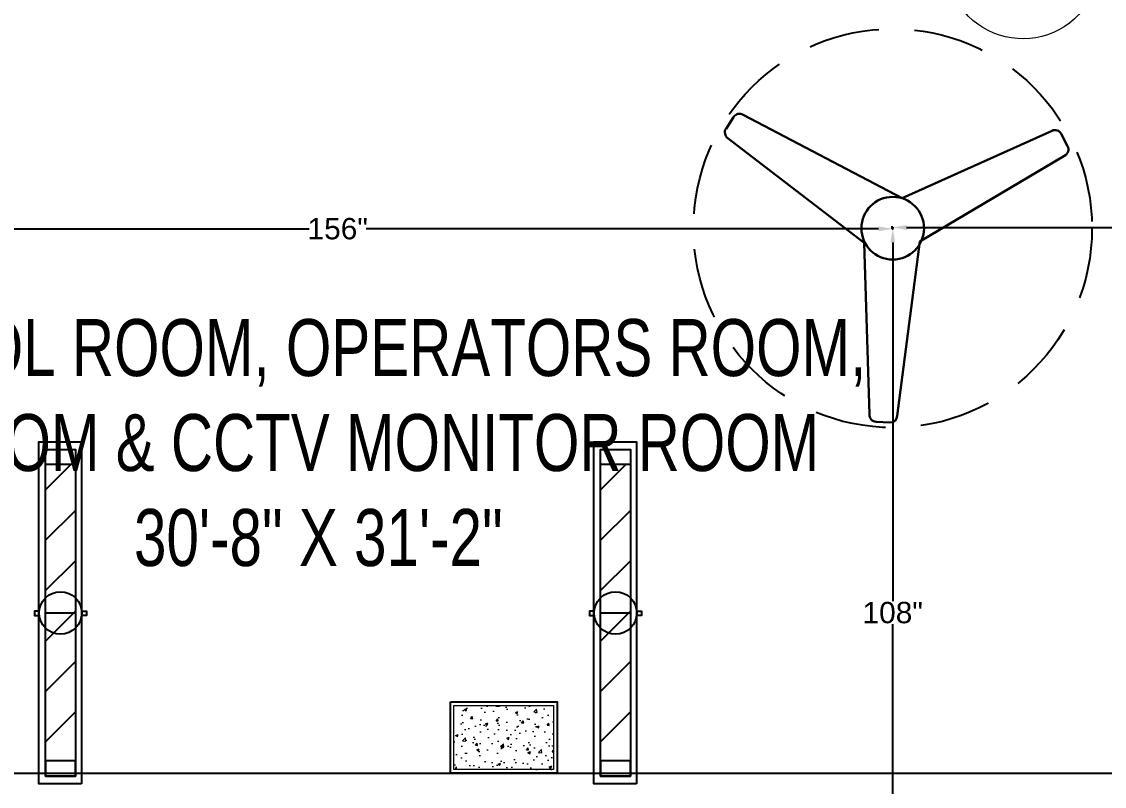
# Model space of a CAD drawing. Header units: inches. Extents: x 112 to 4169, y -2569 to 841.
# Drawn here: x 2041.1 to 2193.2, y -2273.2 to -2165.8 of the extents above; entities that cross this region are included whole.
import ezdxf

# ---------------------------------------------------------------- set-up
doc = ezdxf.new("R2010")
doc.units = ezdxf.units.IN
doc.header["$MEASUREMENT"] = 0
doc.linetypes.add('DASHED', pattern=[0.75, 0.5, -0.25])
doc.layers.get('Defpoints').update_dxf_attribs({"lineweight": 0})
for name, color, linetype, lineweight in [('COLUMN', 1, 'Continuous', 25), ('E-CF-Ceiling-Fan', 42, 'Continuous', 30), ('HACTH', 8, 'Continuous', 9), ('Plaster Line', 254, 'Continuous', 15), ('Text', 252, 'Continuous', 15)]:
    doc.layers.add(name, color=color, linetype=linetype, lineweight=lineweight)
doc.styles.get("Standard").update_dxf_attribs({"font": 'arial.ttf'})
doc.styles.add('Swiss721', font='swisscl.ttf')
doc.dimstyles.get("Standard").update_dxf_attribs({"dimtxt": 3, "dimasz": 2, "dimexe": 0.18, "dimexo": 0.0625, "dimgap": 0.09, "dimtad": 0, "dimtih": 1, "dimtoh": 1, "dimdec": 0, "dimzin": 0, "dimdsep": 46, "dimtxsty": 'Standard', "dimcen": 0.09, "dimclrd": 5, "dimadec": 0, "dimazin": 0, "dimtfac": 1, "dimtdec": 0, "dimtofl": 0, "dimtmove": 0, "dimatfit": 3, "dimfxl": 1, "dimtolj": 1, "dimtzin": 0, "dimarcsym": 0})

# ---------------------------------------------------------------- blocks, each defined once
blk = doc.blocks.new('C10X15')
at = {"layer": 'HACTH'}
h = blk.add_hatch(dxfattribs=at)
h.set_pattern_fill('AR-CONC', color=256, scale=0.5, style=0)
h.set_pattern_definition([(50, (0, 0), (3.58630091, -0.31376067), [0.375, -4.125]), (355, (0, 0), (-0.69375667, 3.76096067), [0.3, -3.3]), (100.4514, (0.299, -0.026), (2.89254691, 3.44719771), [0.31870095, -3.50571056]), (46.1842, (0, 1), (5.33620524, -0.82759507), [0.5625, -6.1875]), (96.6356, (0.4447, 0.931), (4.67331353, 4.87058935), [0.47805144, -5.258565]), (351.1842, (0, 1), (4.67330973, 4.870593), [0.45, -4.95]), (21, (0.5, 0.75), (2.98453526, -2.01309445), [0.375, -4.125]), (326, (0.5, 0.75), (1.21657666, 3.62575023), [0.3, -3.3]), (71.4514, (0.7487, 0.5822), (4.20111314, 1.61265248), [0.31870095, -3.50571056]), (37.5, (0, 0), (0.060799277, 1.66446927), [0, -3.26, 0, -3.35, 0, -3.3125]), (7.5, (0, 0), (1.315347687, 1.97205856), [0, -1.91, 0, -3.185, 0, -1.2625]), (327.5, (-1.115, 0), (2.66911218, -0.112774359), [0, -1.25, 0, -3.9, 0, -5.175]), (317.5, (-1.615, 0), (2.915930847, 0.50052491), [0, -1.625, 0, -2.59, 0, -3.675])])
h.paths.add_polyline_path([(88231.5, -6817.5), (88231.5, -6808.5), (88217.5, -6808.5), (88217.5, -6817.5)])
at = {"layer": 'COLUMN'}
blk.add_lwpolyline([(88217, -6808), (88232, -6808), (88232, -6818), (88217, -6818)], close=True, dxfattribs=at)
at = {"layer": 'Plaster Line'}
blk.add_lwpolyline([(88217.5, -6808.5), (88231.5, -6808.5), (88231.5, -6817.5), (88217.5, -6817.5)], close=True, dxfattribs=at)
blk = doc.blocks.new('CF')
for p, q in [((-23.84, 14.22), (-22.76, 15.89)), ((1.35, 4.29), (-21.39, 16.19)), ((1.35, 4.29), (22.9, 13.97)), ((-4.07, -2.11), (-23.55, 12.84)), ((24.1, 13.48), (25.01, 11.71)), ((3.87, -1.9), (24.71, 10.43)), ((-4.07, -2.11), (-3.33, -26.62)), ((3.87, -1.9), (0.65, -26.82)), ((-0.39, -27.76), (-2.38, -27.66))]:
    blk.add_line(p, q)
for radius in [4.48, 0.0888]:
    blk.add_circle((0, 0), radius)
for centre, radius, start, end in [((-21.93, 15.35), 0.996, 57.1351, 147.1351), ((-23.01, 13.68), 0.996, 147.1351, 237.1351), ((23.21, 13.03), 0.996, 27.1351, 117.1351), ((24.09, 11.25), 1.03, 299.2548, 26.4357), ((-2.33, -26.67), 0.996, 177.1351, 267.1351), ((-0.34, -26.77), 0.996, 267.1351, 357.1351)]:
    blk.add_arc(centre, radius, start, end)
blk = doc.blocks.new('*D294')
at = {"color": 0, "lineweight": -2, "transparency": 16777216}
for p, q in [((2163.41, -2194.79), (2163.29, -2194.79)), ((2163.43, -2302.77), (2163.65, -2302.77))]:
    blk.add_line(p, q, dxfattribs=at)
at = {"color": 5, "lineweight": -2, "transparency": 16777216}
for p, q in [((2163.47, -2196.79), (2163.47, -2247.16)), ((2163.47, -2300.77), (2163.47, -2250.4))]:
    blk.add_line(p, q, dxfattribs=at)
at = {"color": 5, "transparency": 16777216}
for points in [[(2163.14, -2196.79), (2163.81, -2196.79), (2163.47, -2194.79)], [(2163.14, -2300.77), (2163.81, -2300.77), (2163.47, -2302.77)]]:
    blk.add_solid(points, dxfattribs=at)
at = {"layer": 'Defpoints', "color": 0, "transparency": 16777216}
for p in [(2163.47, -2194.79), (2163.47, -2194.79), (2163.37, -2302.77)]:
    blk.add_point(p, dxfattribs=at)
at = {"color": 0, "transparency": 16777216, "insert": (2163.47, -2248.78), "char_height": 3, "attachment_point": 5}
blk.add_mtext('\\A1;108"', dxfattribs=at)
blk = doc.blocks.new('*D296')
at = {"color": 0, "lineweight": -2, "transparency": 16777216}
for p, q in [((2007.47, -2194.85), (2007.47, -2195.05)), ((2163.49, -2194.81), (2163.49, -2194.69))]:
    blk.add_line(p, q, dxfattribs=at)
at = {"color": 5, "lineweight": -2, "transparency": 16777216}
for p, q in [((2009.47, -2194.87), (2081.48, -2194.87)), ((2161.49, -2194.87), (2089.48, -2194.87))]:
    blk.add_line(p, q, dxfattribs=at)
at = {"color": 5, "transparency": 16777216}
for points in [[(2009.47, -2194.54), (2009.47, -2195.21), (2007.47, -2194.87)], [(2161.49, -2194.54), (2161.49, -2195.21), (2163.49, -2194.87)]]:
    blk.add_solid(points, dxfattribs=at)
at = {"layer": 'Defpoints', "color": 0, "transparency": 16777216}
for p in [(2007.47, -2194.79), (2163.49, -2194.87), (2163.49, -2194.87)]:
    blk.add_point(p, dxfattribs=at)
at = {"color": 0, "transparency": 16777216, "insert": (2085.48, -2194.87), "char_height": 3, "attachment_point": 5}
blk.add_mtext('\\A1;156"', dxfattribs=at)
blk = doc.blocks.new('*D297')
at = {"color": 0, "lineweight": -2, "transparency": 16777216}
for p, q in [((2163.41, -2194.72), (2163.41, -2194.51)), ((2277.31, -2261.24), (2277.31, -2194.51))]:
    blk.add_line(p, q, dxfattribs=at)
at = {"color": 5, "lineweight": -2, "transparency": 16777216}
for p, q in [((2165.41, -2194.69), (2216.36, -2194.69)), ((2275.31, -2194.69), (2224.37, -2194.69))]:
    blk.add_line(p, q, dxfattribs=at)
at = {"color": 5, "transparency": 16777216}
for points in [[(2165.41, -2194.36), (2165.41, -2195.03), (2163.41, -2194.69)], [(2275.31, -2194.36), (2275.31, -2195.03), (2277.31, -2194.69)]]:
    blk.add_solid(points, dxfattribs=at)
at = {"layer": 'Defpoints', "color": 0, "transparency": 16777216}
for p in [(2163.41, -2194.79), (2277.31, -2194.69), (2277.31, -2261.3)]:
    blk.add_point(p, dxfattribs=at)
at = {"color": 0, "transparency": 16777216, "insert": (2220.36, -2194.69), "char_height": 3, "attachment_point": 5}
blk.add_mtext('\\A1;114"', dxfattribs=at)

msp = doc.modelspace()

# ---------------------------------------------------------------- hatches: boundary and pattern name
h = msp.add_hatch()
h.set_pattern_fill('ANSI31', color=256, scale=40)
h.set_pattern_definition([(45, (1818.5615, -2351.324), (-3.53553, 3.53553), [])])
h.paths.add_polyline_path([(2048.61, -2227.98), (2044.41, -2227.98), (2044.41, -2269.59), (2048.61, -2269.59)])
h = msp.add_hatch()
h.set_pattern_fill('ANSI31', color=256, scale=40)
h.set_pattern_definition([(45, (1896.5615, -2351.324), (-3.53553, 3.53553), [])])
h.paths.add_polyline_path([(2126.61, -2227.98), (2122.41, -2227.98), (2122.41, -2269.59), (2126.61, -2269.59)])

# ---------------------------------------------------------------- linework, layer by layer
for p, q in [((2044.41, -2248.79), (2048.61, -2248.79)), ((2122.41, -2248.79), (2126.61, -2248.79)), ((1912.31, -2271.3), (2270.31, -2271.3))]:
    msp.add_line(p, q)
for points in [[(2049.47, -2272.79), (2043.47, -2272.79), (2043.47, -2224.79), (2049.47, -2224.79)], [(2048.61, -2271.73), (2044.41, -2271.73), (2044.41, -2225.84), (2048.61, -2225.84)], [(2044.41, -2225.84), (2048.61, -2225.84), (2048.61, -2227.98), (2044.41, -2227.98)], [(2127.47, -2272.79), (2121.47, -2272.79), (2121.47, -2224.79), (2127.47, -2224.79)], [(2126.61, -2271.73), (2122.41, -2271.73), (2122.41, -2225.84), (2126.61, -2225.84)], [(2122.41, -2225.84), (2126.61, -2225.84), (2126.61, -2227.98), (2122.41, -2227.98)], [(2044.41, -2271.73), (2048.61, -2271.73), (2048.61, -2269.59), (2044.41, -2269.59)], [(2122.41, -2271.73), (2126.61, -2271.73), (2126.61, -2269.59), (2122.41, -2269.59)]]:
    msp.add_lwpolyline(points, close=True)
for points in [[(2043.54, -2248.56), (2042.86, -2248.56), (2042.87, -2249.16), (2043.55, -2249.15)], [(2049.49, -2248.56), (2050.17, -2248.56), (2050.16, -2249.16), (2049.48, -2249.15)], [(2121.54, -2248.56), (2120.86, -2248.56), (2120.87, -2249.16), (2121.55, -2249.15)], [(2127.49, -2248.56), (2128.17, -2248.56), (2128.16, -2249.16), (2127.48, -2249.15)]]:
    msp.add_lwpolyline(points)
at = {"linetype": 'DASHED', "ltscale": 20}
msp.add_circle((2163.47, -2194.79), 28, dxfattribs=at)
for centre in [(2046.51, -2248.82), (2124.51, -2248.82)]:
    msp.add_circle(centre, 2.99)
at = {"lineweight": 15}
msp.add_open_spline([(2192.52, -2157.42), (2192.52, -2157.42), (2192.4, -2155.92), (2192.4, -2155.92), (2192.4, -2155.92), (2192.1, -2154.42), (2192.1, -2154.42), (2188.56, -2143.37), (2173.05, -2144.44), (2171.1, -2155.92), (2171.1, -2155.92), (2170.98, -2157.42), (2170.98, -2157.42), (2170.98, -2157.42), (2171.1, -2158.98), (2171.1, -2158.98), (2173.14, -2170.45), (2188.49, -2171.48), (2192.1, -2160.48), (2192.1, -2160.48), (2192.4, -2158.98), (2192.4, -2158.98), (2192.4, -2158.98), (2192.52, -2157.42), (2192.52, -2157.42)], degree=3, knots=[0, 0, 0, 0, 1, 1, 1, 2, 2, 2, 3, 3, 3, 4, 4, 4, 5, 5, 5, 6, 6, 6, 7, 7, 7, 8, 8, 8, 8], dxfattribs=at)

# ---------------------------------------------------------------- block references
at = {"layer": 'E-CF-Ceiling-Fan', "lineweight": 0, "xscale": 0.9826591356573481, "yscale": 0.9826591356573481, "zscale": 0.9826591356486393}
msp.add_blockref('CF', (2163.47, -2194.79), dxfattribs=at)
at = {"layer": 'HACTH'}
msp.add_blockref('C10X15', (-86115.69, 4546.7), dxfattribs=at)

# ---------------------------------------------------------------- texts
at = {"layer": 'Text', "insert": (2082.76, -2207.55), "char_height": 8, "width": 158.6564, "attachment_point": 2, "style": 'Swiss721'}
msp.add_mtext('CONTROL ROOM, OPERATORS ROOM, TELECOM & CCTV MONITOR ROOM 30\'-8" X 31\'-2" ', dxfattribs=at)

# ---------------------------------------------------------------- dimensions: what is measured, and where the dimension line sits
for base, p1, p2, picture, middle in [((2163.49, -2194.87), (2007.47, -2194.79), (2163.49, -2194.87), '*D296', (2085.48, -2194.87)), ((2277.31, -2194.69), (2163.41, -2194.79), (2277.31, -2261.3), '*D297', (2220.36, -2194.69))]:
    dim = msp.add_linear_dim(base=base, p1=p1, p2=p2, dimstyle='Standard', override={"dimpost": '"'})
    dim.commit()
    dim.dimension.update_dxf_attribs({"geometry": picture, "text_midpoint": middle})
dim = msp.add_linear_dim(base=(2163.47, -2194.79), p1=(2163.37, -2302.77), p2=(2163.47, -2194.79), angle=90, dimstyle='Standard', override={"dimpost": '"'})
dim.commit()
dim.dimension.update_dxf_attribs({"geometry": '*D294', "text_midpoint": (2163.47, -2248.78)})

doc.saveas('drawing.dxf')
